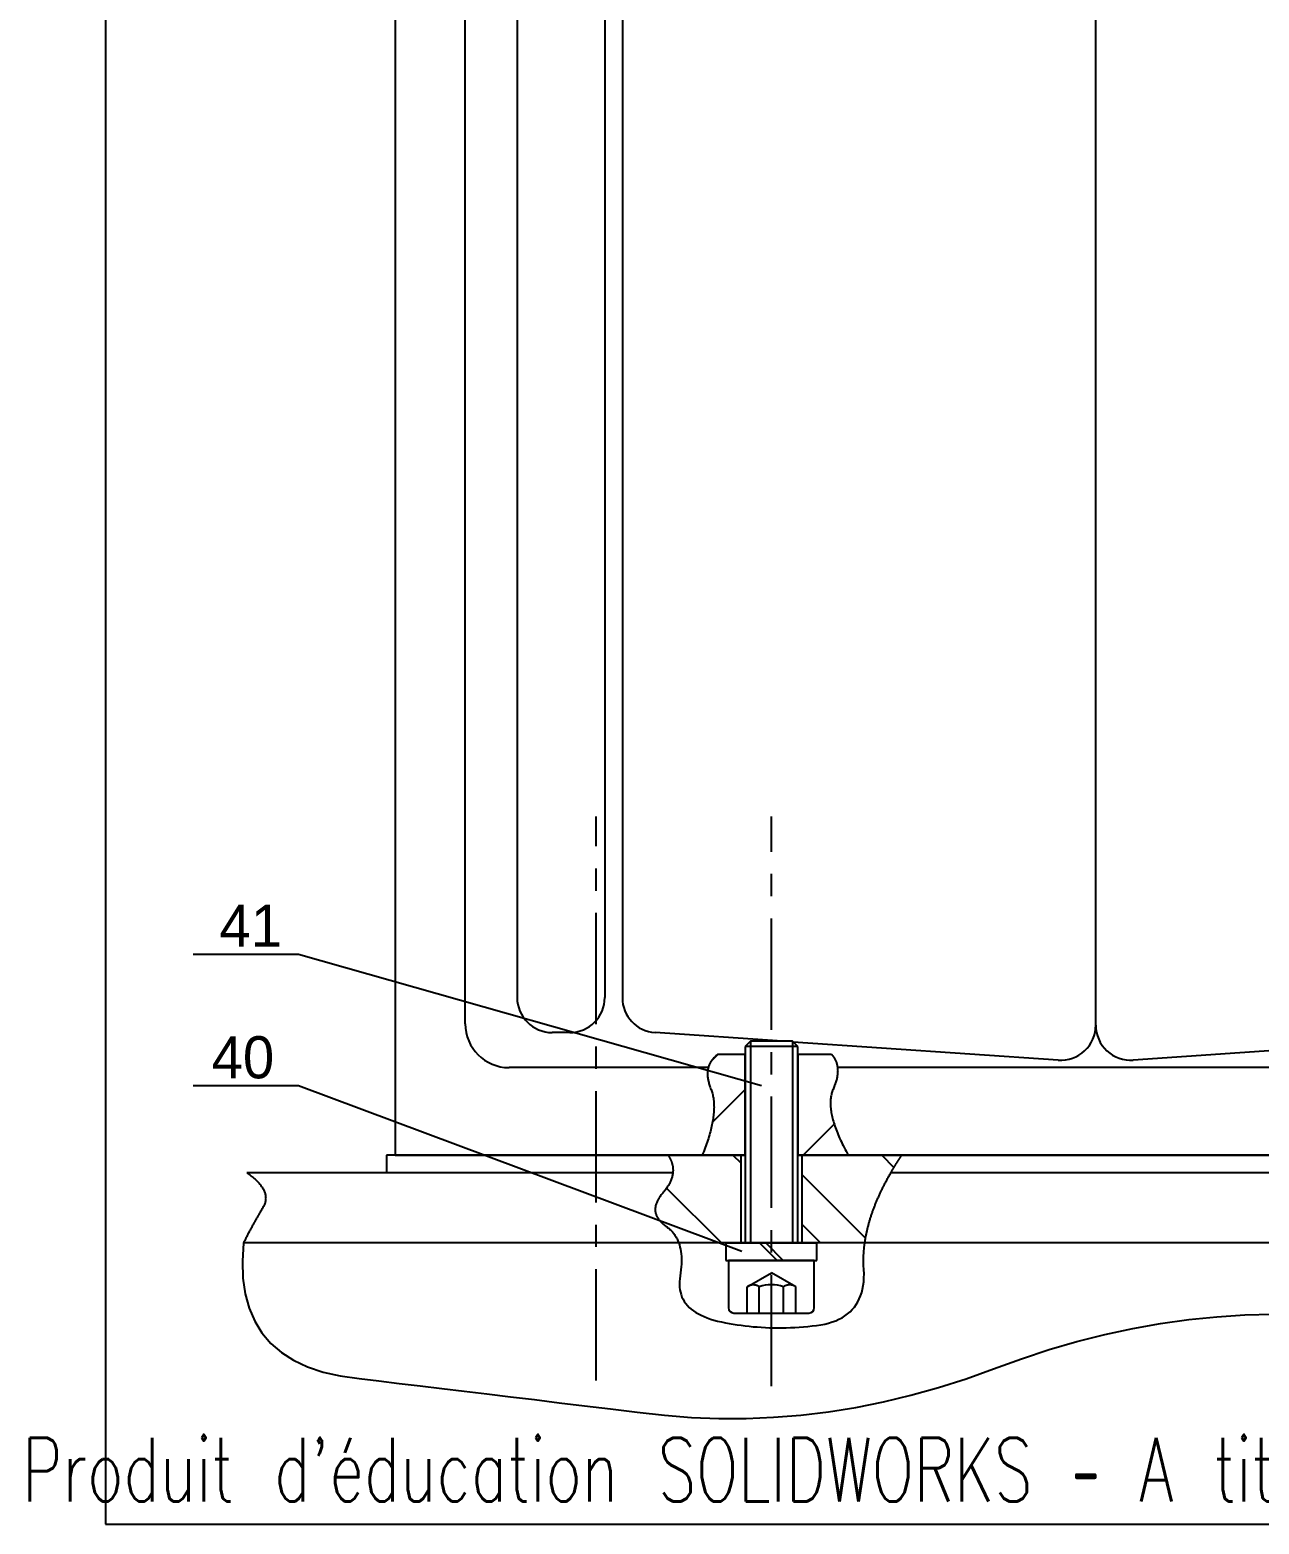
# Model space of a CAD drawing. Header units: millimetres. Extents: x 1 to 584, y 10 to 410.
# Drawn here: x 0.9 to 141.1, y 10.4 to 180.9 of the extents above; entities that cross this region are included whole.
import ezdxf

# ---------------------------------------------------------------- set-up
doc = ezdxf.new("R2010")
doc.units = ezdxf.units.MM
doc.linetypes.add('CENTERX2', pattern=[20.32, 12.7, -2.54, 2.54, -2.54])
for name, color, linetype in [('AXES', 179, 'Continuous'), ('FORMAT', 179, 'Continuous'), ('PIECE41', 179, 'Continuous'), ('PIECE42', 179, 'Continuous'), ('PIECE43', 179, 'Continuous'), ('PIECE8', 179, 'Continuous'), ('REP╚RES', 179, 'Continuous')]:
    doc.layers.add(name, color=color, linetype=linetype)
doc.styles.add('SLDTEXTSTYLE0', font='TXT')
doc.styles.add('SLDTEXTSTYLE3', font='TXT', dxfattribs={"width": 0.7, "bigfont": 'bigfont'})

msp = doc.modelspace()

# ---------------------------------------------------------------- linework, layer by layer
at = {"layer": 'AXES', "color": 7, "linetype": 'CENTERX2'}
for p, q in [((65.45, 26.8), (65.45, 91.16)), ((85.45, 26.17), (85.45, 91.16))]:
    msp.add_line(p, q, dxfattribs=at)
at = {"layer": 'FORMAT', "color": 7}
for p, q in [((9.5, 410.42), (9.5, 10.42)), ((9.5, 10.42), (583.5, 10.42))]:
    msp.add_line(p, q, dxfattribs=at)
at = {"layer": 'PIECE41', "color": 7}
for p, q in [((41.53, 52.5), (41.53, 50.5)), ((73.66, 52.5), (41.53, 52.5)), ((81.95, 52.5), (73.66, 52.5)), ((73.66, 52.5), (73.68, 52.48)), ((73.68, 52.48), (73.69, 52.46)), ((73.69, 52.46), (73.71, 52.44)), ((73.71, 52.44), (73.72, 52.41)), ((73.72, 52.41), (73.74, 52.39)), ((73.74, 52.39), (73.75, 52.37)), ((73.75, 52.37), (73.76, 52.35)), ((73.76, 52.35), (73.78, 52.33)), ((73.78, 52.33), (73.79, 52.3)), ((73.79, 52.3), (73.8, 52.28)), ((73.8, 52.28), (73.81, 52.26)), ((73.81, 52.26), (73.83, 52.24)), ((73.83, 52.24), (73.84, 52.22)), ((73.84, 52.22), (73.85, 52.19)), ((73.85, 52.19), (73.86, 52.17)), ((73.86, 52.17), (73.87, 52.15)), ((73.87, 52.15), (73.89, 52.13)), ((73.89, 52.13), (73.9, 52.1)), ((73.9, 52.1), (73.91, 52.08)), ((73.91, 52.08), (73.92, 52.06)), ((73.92, 52.06), (73.93, 52.04)), ((73.93, 52.04), (73.94, 52.02)), ((73.94, 52.02), (73.95, 51.99)), ((73.95, 51.99), (73.96, 51.97)), ((73.96, 51.97), (73.97, 51.95)), ((73.97, 51.95), (73.98, 51.93)), ((73.98, 51.93), (73.99, 51.9)), ((73.99, 51.9), (74, 51.88)), ((74, 51.88), (74.01, 51.86)), ((74.01, 51.86), (74.02, 51.84)), ((74.02, 51.84), (74.03, 51.82)), ((74.03, 51.82), (74.04, 51.79)), ((74.04, 51.79), (74.04, 51.77)), ((74.04, 51.77), (74.05, 51.75)), ((74.05, 51.75), (74.06, 51.73)), ((74.06, 51.73), (74.07, 51.7)), ((74.07, 51.7), (74.08, 51.68)), ((74.08, 51.68), (74.08, 51.66)), ((74.08, 51.66), (74.09, 51.64)), ((74.09, 51.64), (74.1, 51.61)), ((74.1, 51.61), (74.1, 51.59)), ((74.1, 51.59), (74.11, 51.57)), ((74.11, 51.57), (74.12, 51.55)), ((74.12, 51.55), (74.12, 51.52)), ((74.12, 51.52), (74.13, 51.5)), ((74.13, 51.5), (74.14, 51.48)), ((74.14, 51.48), (74.14, 51.46)), ((74.14, 51.46), (74.15, 51.43)), ((74.15, 51.43), (74.15, 51.41)), ((74.15, 51.41), (74.16, 51.39)), ((74.16, 51.39), (74.16, 51.37)), ((74.16, 51.37), (74.17, 51.34)), ((74.17, 51.34), (74.17, 51.32)), ((74.17, 51.32), (74.18, 51.3)), ((74.18, 51.3), (74.18, 51.28)), ((74.18, 51.28), (74.19, 51.25)), ((74.19, 51.25), (74.19, 51.23)), ((74.19, 51.23), (74.19, 51.21)), ((74.19, 51.21), (74.2, 51.19)), ((74.2, 51.19), (74.2, 51.16)), ((74.2, 51.16), (74.2, 51.14)), ((74.2, 51.14), (74.21, 51.12)), ((81.07, 52.5), (81.95, 51.62)), ((81.95, 52.5), (81.95, 42.5)), ((82.45, 52.5), (81.95, 52.5)), ((88.95, 52.5), (88.45, 52.5)), ((88.95, 42.5), (88.95, 52.5)), ((100.32, 52.5), (88.95, 52.5)), ((98.04, 52.5), (99.43, 51.11)), ((99.44, 51.12), (99.46, 51.15)), ((99.46, 51.15), (99.47, 51.17)), ((99.47, 51.17), (99.48, 51.19)), ((99.48, 51.19), (99.5, 51.21)), ((99.5, 51.21), (99.51, 51.24)), ((99.51, 51.24), (99.52, 51.26)), ((99.52, 51.26), (99.54, 51.28)), ((99.54, 51.28), (99.55, 51.3)), ((99.55, 51.3), (99.57, 51.33)), ((99.57, 51.33), (99.58, 51.35)), ((99.58, 51.35), (99.59, 51.37)), ((99.59, 51.37), (99.61, 51.39)), ((99.61, 51.39), (99.62, 51.42)), ((99.62, 51.42), (99.64, 51.44)), ((99.64, 51.44), (99.65, 51.46)), ((99.65, 51.46), (99.66, 51.48)), ((99.66, 51.48), (99.68, 51.51)), ((99.68, 51.51), (99.69, 51.53)), ((99.69, 51.53), (99.7, 51.55)), ((99.7, 51.55), (99.72, 51.57)), ((99.72, 51.57), (99.73, 51.6)), ((99.73, 51.6), (99.75, 51.62)), ((99.75, 51.62), (99.76, 51.64)), ((99.76, 51.64), (99.78, 51.66)), ((99.78, 51.66), (99.79, 51.69)), ((99.79, 51.69), (99.8, 51.71)), ((99.8, 51.71), (99.82, 51.73)), ((99.82, 51.73), (99.83, 51.75)), ((99.83, 51.75), (99.85, 51.78)), ((99.85, 51.78), (99.86, 51.8)), ((99.86, 51.8), (99.87, 51.82)), ((99.87, 51.82), (99.89, 51.84)), ((99.89, 51.84), (99.9, 51.87)), ((99.9, 51.87), (99.92, 51.89)), ((99.92, 51.89), (99.93, 51.91)), ((99.93, 51.91), (99.95, 51.93)), ((99.95, 51.93), (99.96, 51.96)), ((99.96, 51.96), (99.98, 51.98)), ((99.98, 51.98), (99.99, 52)), ((99.99, 52), (100, 52.02)), ((100, 52.02), (100.02, 52.05)), ((100.02, 52.05), (100.03, 52.07)), ((100.03, 52.07), (100.05, 52.09)), ((100.05, 52.09), (100.06, 52.12)), ((100.06, 52.12), (100.08, 52.14)), ((100.08, 52.14), (100.09, 52.16)), ((100.09, 52.16), (100.11, 52.18)), ((100.11, 52.18), (100.12, 52.21)), ((100.12, 52.21), (100.14, 52.23)), ((100.14, 52.23), (100.15, 52.25)), ((100.15, 52.25), (100.17, 52.27)), ((100.17, 52.27), (100.18, 52.3)), ((100.18, 52.3), (100.2, 52.32)), ((100.2, 52.32), (100.21, 52.34)), ((100.21, 52.34), (100.23, 52.36)), ((100.23, 52.36), (100.24, 52.39)), ((100.24, 52.39), (100.26, 52.41)), ((100.26, 52.41), (100.27, 52.43)), ((100.27, 52.43), (100.29, 52.46)), ((100.29, 52.46), (100.3, 52.48)), ((100.3, 52.48), (100.32, 52.5)), ((175.95, 52.5), (100.32, 52.5)), ((41.53, 50.5), (25.62, 50.5)), ((25.62, 50.5), (25.75, 50.41)), ((25.75, 50.41), (25.88, 50.32)), ((25.88, 50.32), (26, 50.23)), ((26, 50.23), (26.12, 50.13)), ((26.12, 50.13), (26.24, 50.04)), ((26.24, 50.04), (26.35, 49.95)), ((26.35, 49.95), (26.46, 49.86)), ((26.46, 49.86), (26.56, 49.77)), ((26.56, 49.77), (26.66, 49.68)), ((26.66, 49.68), (26.75, 49.59)), ((26.75, 49.59), (26.84, 49.49)), ((26.84, 49.49), (26.93, 49.4)), ((74.21, 50.5), (41.53, 50.5)), ((73.91, 49.45), (73.86, 49.35)), ((73.95, 49.55), (73.91, 49.45)), ((73.99, 49.64), (73.95, 49.55)), ((74.03, 49.74), (73.99, 49.64)), ((74.06, 49.84), (74.03, 49.74)), ((74.09, 49.93), (74.06, 49.84)), ((74.12, 50.03), (74.09, 49.93)), ((74.15, 50.12), (74.12, 50.03)), ((74.17, 50.22), (74.15, 50.12)), ((74.18, 50.31), (74.17, 50.22)), ((74.2, 50.41), (74.18, 50.31)), ((74.21, 50.5), (74.2, 50.41)), ((74.21, 51.12), (74.21, 51.1)), ((74.21, 51.1), (74.21, 51.07)), ((74.21, 51.07), (74.21, 51.05)), ((74.21, 51.05), (74.22, 51.03)), ((74.22, 50.55), (74.21, 50.52)), ((74.21, 50.52), (74.21, 50.5)), ((74.22, 51.03), (74.22, 51)), ((74.22, 51), (74.22, 50.98)), ((74.22, 50.98), (74.22, 50.96)), ((74.22, 50.96), (74.22, 50.94)), ((74.22, 50.94), (74.22, 50.91)), ((74.22, 50.91), (74.22, 50.89)), ((74.22, 50.89), (74.22, 50.87)), ((74.22, 50.87), (74.23, 50.85)), ((74.23, 50.73), (74.22, 50.71)), ((74.22, 50.71), (74.22, 50.69)), ((74.22, 50.69), (74.22, 50.66)), ((74.22, 50.66), (74.22, 50.64)), ((74.22, 50.64), (74.22, 50.62)), ((74.22, 50.62), (74.22, 50.59)), ((74.22, 50.59), (74.22, 50.57)), ((74.22, 50.57), (74.22, 50.55)), ((74.23, 50.85), (74.23, 50.82)), ((74.23, 50.82), (74.23, 50.8)), ((74.23, 50.8), (74.23, 50.78)), ((74.23, 50.78), (74.23, 50.75)), ((74.23, 50.75), (74.23, 50.73)), ((88.95, 50.27), (96.19, 43.03)), ((98.45, 49.37), (98.5, 49.46)), ((98.5, 49.46), (98.55, 49.55)), ((98.55, 49.55), (98.6, 49.65)), ((98.6, 49.65), (98.65, 49.74)), ((98.65, 49.74), (98.7, 49.84)), ((98.7, 49.84), (98.76, 49.93)), ((98.76, 49.93), (98.81, 50.03)), ((98.81, 50.03), (98.86, 50.12)), ((98.86, 50.12), (98.91, 50.22)), ((98.91, 50.22), (98.97, 50.31)), ((98.97, 50.31), (99.02, 50.41)), ((99.02, 50.41), (99.08, 50.5)), ((99.08, 50.5), (99.09, 50.52)), ((203.45, 50.5), (99.08, 50.5)), ((99.09, 50.52), (99.1, 50.55)), ((99.1, 50.55), (99.11, 50.57)), ((99.11, 50.57), (99.13, 50.59)), ((99.13, 50.59), (99.14, 50.61)), ((99.14, 50.61), (99.15, 50.63)), ((99.15, 50.63), (99.17, 50.66)), ((99.17, 50.66), (99.18, 50.68)), ((99.18, 50.68), (99.19, 50.7)), ((99.19, 50.7), (99.2, 50.72)), ((99.2, 50.72), (99.22, 50.75)), ((99.22, 50.75), (99.23, 50.77)), ((99.23, 50.77), (99.24, 50.79)), ((99.24, 50.79), (99.26, 50.81)), ((99.26, 50.81), (99.27, 50.83)), ((99.27, 50.83), (99.28, 50.86)), ((99.28, 50.86), (99.3, 50.88)), ((99.3, 50.88), (99.31, 50.9)), ((99.31, 50.9), (99.32, 50.92)), ((99.32, 50.92), (99.34, 50.95)), ((99.34, 50.95), (99.35, 50.97)), ((99.35, 50.97), (99.36, 50.99)), ((99.36, 50.99), (99.38, 51.01)), ((99.38, 51.01), (99.39, 51.04)), ((99.39, 51.04), (99.4, 51.06)), ((99.4, 51.06), (99.42, 51.08)), ((99.42, 51.08), (99.43, 51.1)), ((99.43, 51.1), (99.44, 51.12)), ((26.93, 49.4), (27.01, 49.31)), ((27.01, 49.31), (27.09, 49.22)), ((27.09, 49.22), (27.16, 49.13)), ((27.16, 49.13), (27.23, 49.04)), ((27.23, 49.04), (27.3, 48.95)), ((27.3, 48.95), (27.36, 48.86)), ((27.36, 48.86), (27.41, 48.77)), ((27.41, 48.77), (27.47, 48.68)), ((27.47, 48.68), (27.51, 48.59)), ((27.51, 48.59), (27.56, 48.5)), ((27.56, 48.5), (27.6, 48.41)), ((27.6, 48.41), (27.63, 48.32)), ((27.63, 48.32), (27.66, 48.23)), ((27.66, 48.23), (27.69, 48.14)), ((27.69, 48.14), (27.71, 48.05)), ((27.71, 48.05), (27.73, 47.96)), ((27.73, 47.96), (27.75, 47.87)), ((27.75, 47.87), (27.76, 47.79)), ((27.76, 47.79), (27.76, 47.7)), ((72.75, 47.79), (72.68, 47.69)), ((72.82, 47.89), (72.75, 47.79)), ((72.89, 47.98), (72.82, 47.89)), ((72.97, 48.08), (72.89, 47.98)), ((73.05, 48.18), (72.97, 48.08)), ((73.13, 48.28), (73.05, 48.18)), ((73.22, 48.38), (73.13, 48.28)), ((73.29, 48.48), (73.22, 48.38)), ((73.37, 48.57), (73.29, 48.48)), ((73.44, 48.67), (73.37, 48.57)), ((73.51, 48.77), (73.44, 48.67)), ((73.5, 48.75), (79.75, 42.5)), ((73.58, 48.87), (73.51, 48.77)), ((73.64, 48.97), (73.58, 48.87)), ((73.7, 49.06), (73.64, 48.97)), ((73.76, 49.16), (73.7, 49.06)), ((73.81, 49.26), (73.76, 49.16)), ((73.86, 49.35), (73.81, 49.26)), ((97.65, 47.7), (97.69, 47.79)), ((97.69, 47.79), (97.73, 47.88)), ((97.73, 47.88), (97.77, 47.97)), ((97.77, 47.97), (97.81, 48.06)), ((97.81, 48.06), (97.86, 48.16)), ((97.86, 48.16), (97.9, 48.25)), ((97.9, 48.25), (97.94, 48.34)), ((97.94, 48.34), (97.99, 48.43)), ((97.99, 48.43), (98.03, 48.53)), ((98.03, 48.53), (98.08, 48.62)), ((98.08, 48.62), (98.12, 48.71)), ((98.12, 48.71), (98.17, 48.81)), ((98.17, 48.81), (98.21, 48.9)), ((98.21, 48.9), (98.26, 48.99)), ((98.26, 48.99), (98.31, 49.09)), ((98.31, 49.09), (98.36, 49.18)), ((98.36, 49.18), (98.4, 49.27)), ((98.4, 49.27), (98.45, 49.37)), ((27.2, 46.11), (27.14, 46.02)), ((27.25, 46.2), (27.2, 46.11)), ((27.3, 46.29), (27.25, 46.2)), ((27.35, 46.38), (27.3, 46.29)), ((27.41, 46.46), (27.35, 46.38)), ((27.46, 46.55), (27.41, 46.46)), ((27.51, 46.64), (27.46, 46.55)), ((27.55, 46.73), (27.51, 46.64)), ((27.59, 46.81), (27.55, 46.73)), ((27.63, 46.9), (27.59, 46.81)), ((27.66, 46.99), (27.63, 46.9)), ((27.69, 47.08), (27.66, 46.99)), ((27.71, 47.17), (27.69, 47.08)), ((27.73, 47.25), (27.71, 47.17)), ((27.75, 47.34), (27.73, 47.25)), ((27.76, 47.43), (27.75, 47.34)), ((27.76, 47.7), (27.77, 47.61)), ((27.77, 47.61), (27.76, 47.52)), ((27.76, 47.52), (27.76, 47.43)), ((72.21, 46.51), (72.2, 46.42)), ((72.2, 46.42), (72.2, 46.33)), ((72.2, 46.33), (72.2, 46.25)), ((72.2, 46.25), (72.2, 46.16)), ((72.2, 46.16), (72.21, 46.08)), ((72.22, 46.59), (72.21, 46.51)), ((72.21, 46.08), (72.22, 45.99)), ((72.23, 46.68), (72.22, 46.59)), ((72.25, 46.77), (72.23, 46.68)), ((72.28, 46.86), (72.25, 46.77)), ((72.31, 46.95), (72.28, 46.86)), ((72.34, 47.04), (72.31, 46.95)), ((72.38, 47.13), (72.34, 47.04)), ((72.42, 47.22), (72.38, 47.13)), ((72.46, 47.32), (72.42, 47.22)), ((72.51, 47.41), (72.46, 47.32)), ((72.56, 47.5), (72.51, 47.41)), ((72.62, 47.6), (72.56, 47.5)), ((72.68, 47.69), (72.62, 47.6)), ((96.97, 45.98), (97, 46.07)), ((97, 46.07), (97.03, 46.16)), ((97.03, 46.16), (97.06, 46.25)), ((97.06, 46.25), (97.1, 46.34)), ((97.1, 46.34), (97.13, 46.43)), ((97.13, 46.43), (97.16, 46.52)), ((97.16, 46.52), (97.2, 46.61)), ((97.2, 46.61), (97.23, 46.7)), ((97.23, 46.7), (97.27, 46.79)), ((97.27, 46.79), (97.3, 46.88)), ((97.3, 46.88), (97.34, 46.97)), ((97.34, 46.97), (97.38, 47.06)), ((97.38, 47.06), (97.41, 47.15)), ((97.41, 47.15), (97.45, 47.24)), ((97.45, 47.24), (97.49, 47.33)), ((97.49, 47.33), (97.53, 47.42)), ((97.53, 47.42), (97.57, 47.51)), ((97.57, 47.51), (97.61, 47.61)), ((97.61, 47.61), (97.65, 47.7)), ((26.19, 44.33), (26.14, 44.24)), ((26.23, 44.42), (26.19, 44.33)), ((26.28, 44.51), (26.23, 44.42)), ((26.33, 44.6), (26.28, 44.51)), ((26.38, 44.69), (26.33, 44.6)), ((26.43, 44.78), (26.38, 44.69)), ((26.48, 44.87), (26.43, 44.78)), ((26.53, 44.96), (26.48, 44.87)), ((26.58, 45.05), (26.53, 44.96)), ((26.63, 45.14), (26.58, 45.05)), ((26.68, 45.23), (26.63, 45.14)), ((26.73, 45.31), (26.68, 45.23)), ((26.78, 45.4), (26.73, 45.31)), ((26.83, 45.49), (26.78, 45.4)), ((26.89, 45.58), (26.83, 45.49)), ((26.94, 45.67), (26.89, 45.58)), ((26.99, 45.76), (26.94, 45.67)), ((27.04, 45.85), (26.99, 45.76)), ((27.09, 45.94), (27.04, 45.85)), ((27.14, 46.02), (27.09, 45.94)), ((72.22, 45.99), (72.24, 45.91)), ((72.24, 45.91), (72.26, 45.83)), ((72.26, 45.83), (72.29, 45.75)), ((72.29, 45.75), (72.32, 45.67)), ((72.32, 45.67), (72.35, 45.59)), ((72.35, 45.59), (72.39, 45.51)), ((72.39, 45.51), (72.43, 45.43)), ((72.43, 45.43), (72.48, 45.35)), ((72.48, 45.35), (72.53, 45.27)), ((72.53, 45.27), (72.58, 45.19)), ((72.58, 45.19), (72.64, 45.12)), ((72.64, 45.12), (72.7, 45.04)), ((72.7, 45.04), (72.77, 44.97)), ((72.77, 44.97), (72.84, 44.89)), ((72.84, 44.89), (72.91, 44.82)), ((72.91, 44.82), (72.99, 44.74)), ((72.99, 44.74), (73.08, 44.67)), ((73.08, 44.67), (73.16, 44.6)), ((73.16, 44.6), (73.25, 44.53)), ((73.25, 44.53), (73.35, 44.46)), ((73.35, 44.46), (73.45, 44.39)), ((73.45, 44.39), (73.55, 44.32)), ((88.95, 44.62), (91.07, 42.5)), ((96.46, 44.3), (96.49, 44.39)), ((96.49, 44.39), (96.51, 44.48)), ((96.51, 44.48), (96.53, 44.56)), ((96.53, 44.56), (96.55, 44.65)), ((96.55, 44.65), (96.58, 44.74)), ((96.58, 44.74), (96.6, 44.83)), ((96.6, 44.83), (96.63, 44.91)), ((96.63, 44.91), (96.65, 45)), ((96.65, 45), (96.68, 45.09)), ((96.68, 45.09), (96.71, 45.18)), ((96.71, 45.18), (96.73, 45.27)), ((96.73, 45.27), (96.76, 45.36)), ((96.76, 45.36), (96.79, 45.44)), ((96.79, 45.44), (96.82, 45.53)), ((96.82, 45.53), (96.85, 45.62)), ((96.85, 45.62), (96.88, 45.71)), ((96.88, 45.71), (96.91, 45.8)), ((96.91, 45.8), (96.94, 45.89)), ((96.94, 45.89), (96.97, 45.98)), ((25.33, 42.69), (25.29, 42.59)), ((25.38, 42.78), (25.33, 42.69)), ((25.43, 42.87), (25.38, 42.78)), ((25.47, 42.96), (25.43, 42.87)), ((25.52, 43.05), (25.47, 42.96)), ((25.56, 43.15), (25.52, 43.05)), ((25.61, 43.24), (25.56, 43.15)), ((25.66, 43.33), (25.61, 43.24)), ((25.71, 43.42), (25.66, 43.33)), ((25.75, 43.51), (25.71, 43.42)), ((25.8, 43.6), (25.75, 43.51)), ((25.85, 43.69), (25.8, 43.6)), ((25.9, 43.79), (25.85, 43.69)), ((25.94, 43.88), (25.9, 43.79)), ((25.99, 43.97), (25.94, 43.88)), ((26.04, 44.06), (25.99, 43.97)), ((26.09, 44.15), (26.04, 44.06)), ((26.14, 44.24), (26.09, 44.15)), ((73.55, 44.32), (73.64, 44.24)), ((73.64, 44.24), (73.74, 44.17)), ((73.74, 44.17), (73.83, 44.09)), ((73.83, 44.09), (73.91, 44.01)), ((73.91, 44.01), (74, 43.92)), ((74, 43.92), (74.08, 43.84)), ((74.08, 43.84), (74.16, 43.75)), ((74.16, 43.75), (74.24, 43.66)), ((74.24, 43.66), (74.31, 43.57)), ((74.31, 43.57), (74.38, 43.47)), ((74.38, 43.47), (74.45, 43.37)), ((74.45, 43.37), (74.51, 43.27)), ((74.51, 43.27), (74.57, 43.17)), ((74.57, 43.17), (74.63, 43.06)), ((74.63, 43.06), (74.69, 42.96)), ((74.69, 42.96), (74.74, 42.85)), ((74.74, 42.85), (74.79, 42.73)), ((74.79, 42.73), (74.83, 42.62)), ((74.83, 42.62), (74.88, 42.5)), ((96.12, 42.59), (96.13, 42.67)), ((96.13, 42.67), (96.15, 42.76)), ((96.15, 42.76), (96.16, 42.84)), ((96.16, 42.84), (96.17, 42.93)), ((96.17, 42.93), (96.19, 43.01)), ((96.19, 43.01), (96.2, 43.1)), ((96.2, 43.1), (96.22, 43.18)), ((96.22, 43.18), (96.23, 43.27)), ((96.23, 43.27), (96.25, 43.35)), ((96.25, 43.35), (96.27, 43.44)), ((96.27, 43.44), (96.28, 43.52)), ((96.28, 43.52), (96.3, 43.61)), ((96.3, 43.61), (96.32, 43.7)), ((96.32, 43.7), (96.34, 43.78)), ((96.34, 43.78), (96.36, 43.87)), ((96.36, 43.87), (96.38, 43.96)), ((96.38, 43.96), (96.4, 44.04)), ((96.4, 44.04), (96.42, 44.13)), ((96.42, 44.13), (96.44, 44.22)), ((96.44, 44.22), (96.46, 44.3)), ((25.24, 42.5), (25.12, 40.42)), ((25.29, 42.59), (25.24, 42.5)), ((74.88, 42.5), (25.24, 42.5)), ((81.95, 42.5), (74.88, 42.5)), ((74.88, 42.5), (74.96, 42.27)), ((74.96, 42.27), (75.02, 42.03)), ((75.02, 42.03), (75.08, 41.77)), ((75.08, 41.77), (75.12, 41.51)), ((75.12, 41.51), (75.15, 41.24)), ((75.15, 41.24), (75.18, 40.97)), ((75.18, 40.97), (75.19, 40.68)), ((88.95, 42.5), (81.95, 42.5)), ((96.11, 42.5), (88.95, 42.5)), ((95.96, 40.45), (95.97, 40.95)), ((95.97, 40.95), (96, 41.46)), ((96, 41.46), (96.04, 41.98)), ((96.04, 41.98), (96.11, 42.5)), ((96.11, 42.5), (96.12, 42.59)), ((175.95, 42.5), (96.11, 42.5)), ((25.12, 40.42), (25.18, 38.48)), ((75.13, 39.44), (75.09, 39.1)), ((75.16, 39.76), (75.13, 39.44)), ((75.18, 40.08), (75.16, 39.76)), ((75.19, 40.38), (75.18, 40.08)), ((75.19, 40.68), (75.19, 40.38)), ((95.97, 39.94), (95.96, 40.45)), ((96, 39.45), (95.97, 39.94)), ((96.02, 38.96), (96, 39.45)), ((25.18, 38.48), (25.44, 36.7)), ((74.99, 38.42), (74.96, 38.09)), ((74.96, 38.09), (74.96, 37.77)), ((74.96, 37.77), (74.97, 37.46)), ((75.03, 38.76), (74.99, 38.42)), ((75.09, 39.1), (75.03, 38.76)), ((95.85, 37.22), (95.92, 37.63)), ((95.92, 37.63), (95.98, 38.06)), ((95.98, 38.06), (96.01, 38.5)), ((96.01, 38.5), (96.02, 38.96)), ((25.44, 36.7), (25.88, 35.06)), ((74.97, 37.46), (75.01, 37.16)), ((75.01, 37.16), (75.07, 36.87)), ((75.07, 36.87), (75.15, 36.6)), ((75.15, 36.6), (75.25, 36.33)), ((75.25, 36.33), (75.37, 36.07)), ((75.37, 36.07), (75.52, 35.83)), ((75.52, 35.83), (75.68, 35.59)), ((95.32, 35.78), (95.48, 36.11)), ((95.48, 36.11), (95.63, 36.46)), ((95.63, 36.46), (95.75, 36.83)), ((95.75, 36.83), (95.85, 37.22)), ((25.88, 35.06), (26.52, 33.57)), ((75.68, 35.59), (75.87, 35.37)), ((75.87, 35.37), (76.08, 35.15)), ((76.08, 35.15), (76.3, 34.95)), ((76.3, 34.95), (76.55, 34.76)), ((76.55, 34.76), (76.83, 34.57)), ((76.83, 34.57), (77.12, 34.4)), ((77.12, 34.4), (77.43, 34.24)), ((77.43, 34.24), (77.77, 34.09)), ((93.51, 33.97), (93.84, 34.18)), ((93.84, 34.18), (94.14, 34.4)), ((94.14, 34.4), (94.42, 34.64)), ((94.42, 34.64), (94.68, 34.89)), ((94.68, 34.89), (94.92, 35.17)), ((94.92, 35.17), (95.13, 35.46)), ((95.13, 35.46), (95.32, 35.78)), ((136.26, 34.08), (139.47, 34.29)), ((139.47, 34.29), (142.69, 34.37)), ((26.52, 33.57), (27.34, 32.23)), ((77.77, 34.09), (78.12, 33.95)), ((78.12, 33.95), (78.5, 33.82)), ((78.5, 33.82), (78.9, 33.7)), ((78.9, 33.7), (79.32, 33.59)), ((79.32, 33.59), (79.76, 33.49)), ((79.76, 33.49), (80.2, 33.4)), ((80.2, 33.4), (80.65, 33.31)), ((80.65, 33.31), (81.1, 33.24)), ((81.1, 33.24), (81.55, 33.16)), ((81.55, 33.16), (82, 33.1)), ((82, 33.1), (82.45, 33.04)), ((82.45, 33.04), (82.91, 32.99)), ((82.91, 32.99), (83.37, 32.94)), ((83.37, 32.94), (83.84, 32.91)), ((83.84, 32.91), (84.3, 32.88)), ((84.3, 32.88), (84.77, 32.85)), ((84.77, 32.85), (85.24, 32.83)), ((85.24, 32.83), (85.71, 32.82)), ((85.71, 32.82), (86.19, 32.82)), ((86.19, 32.82), (86.67, 32.82)), ((86.67, 32.82), (87.15, 32.83)), ((87.15, 32.83), (87.63, 32.85)), ((87.63, 32.85), (88.12, 32.87)), ((88.12, 32.87), (88.61, 32.9)), ((88.61, 32.9), (89.1, 32.93)), ((89.1, 32.93), (89.6, 32.98)), ((89.6, 32.98), (90.09, 33.03)), ((90.09, 33.03), (90.59, 33.08)), ((90.59, 33.08), (91.08, 33.15)), ((91.08, 33.15), (91.54, 33.24)), ((91.54, 33.24), (91.98, 33.35)), ((91.98, 33.35), (92.4, 33.48)), ((92.4, 33.48), (92.79, 33.63)), ((92.79, 33.63), (93.16, 33.79)), ((93.16, 33.79), (93.51, 33.97)), ((123.47, 32.06), (126.66, 32.74)), ((126.66, 32.74), (129.85, 33.31)), ((129.85, 33.31), (133.05, 33.75)), ((133.05, 33.75), (136.26, 34.08)), ((27.34, 32.23), (28.35, 31.04)), ((28.35, 31.04), (29.56, 30)), ((117.12, 30.33), (120.29, 31.25)), ((120.29, 31.25), (123.47, 32.06)), ((29.56, 30), (30.95, 29.11)), ((30.95, 29.11), (32.54, 28.37)), ((110.8, 28.13), (113.96, 29.29)), ((113.96, 29.29), (117.12, 30.33)), ((32.54, 28.37), (34.31, 27.77)), ((34.31, 27.77), (36.28, 27.33)), ((36.28, 27.33), (38.43, 27.03)), ((107.65, 27), (110.8, 28.13)), ((38.43, 27.03), (40.68, 26.76)), ((40.68, 26.76), (43, 26.48)), ((43, 26.48), (45.39, 26.19)), ((45.39, 26.19), (47.86, 25.89)), ((47.86, 25.89), (50.4, 25.59)), ((50.4, 25.59), (53, 25.27)), ((101.36, 25.12), (104.5, 26)), ((104.5, 26), (107.65, 27)), ((53, 25.27), (55.68, 24.95)), ((55.68, 24.95), (58.43, 24.62)), ((58.43, 24.62), (61.26, 24.27)), ((61.26, 24.27), (64.15, 23.92)), ((64.15, 23.92), (67.11, 23.56)), ((95.08, 23.74), (98.22, 24.37)), ((98.22, 24.37), (101.36, 25.12)), ((67.11, 23.56), (70.15, 23.19)), ((70.15, 23.19), (73.25, 22.84)), ((73.25, 22.84), (76.35, 22.59)), ((76.35, 22.59), (79.46, 22.47)), ((79.46, 22.47), (82.58, 22.48)), ((82.58, 22.48), (85.7, 22.61)), ((85.7, 22.61), (88.82, 22.86)), ((88.82, 22.86), (91.95, 23.24)), ((91.95, 23.24), (95.08, 23.74))]:
    msp.add_line(p, q, dxfattribs=at)
at = {"layer": 'PIECE42', "color": 7}
for p, q in [((80.25, 42.5), (80.25, 40.5)), ((80.25, 42.5), (84.1, 42.5)), ((84.1, 42.5), (84.81, 42.5)), ((84.1, 42.5), (86.1, 40.5)), ((84.81, 42.5), (90.65, 42.5)), ((84.81, 42.5), (86.81, 40.5)), ((90.65, 40.5), (90.65, 42.5)), ((80.25, 40.5), (86.1, 40.5)), ((86.1, 40.5), (86.81, 40.5)), ((86.81, 40.5), (90.65, 40.5))]:
    msp.add_line(p, q, dxfattribs=at)
at = {"layer": 'PIECE43', "color": 7}
for p, q in [((83.05, 65.5), (82.45, 64.9)), ((88.45, 64.9), (82.45, 64.9)), ((82.45, 64.9), (82.45, 42.5)), ((87.85, 65.5), (83.05, 65.5)), ((83.05, 65.5), (83.05, 42.5)), ((88.45, 64.9), (87.85, 65.5)), ((87.85, 65.5), (87.85, 42.5)), ((88.45, 42.5), (88.45, 64.9)), ((90.34, 40.5), (80.56, 40.5)), ((80.56, 40.5), (80.56, 35.1)), ((90.34, 35.1), (90.34, 40.5)), ((82.68, 37.5), (85.45, 39.1)), ((82.7, 37.51), (82.68, 37.5)), ((82.71, 37.52), (82.7, 37.51)), ((82.73, 37.53), (82.71, 37.52)), ((82.74, 37.54), (82.73, 37.53)), ((82.76, 37.55), (82.74, 37.54)), ((82.77, 37.56), (82.76, 37.55)), ((82.79, 37.56), (82.77, 37.56)), ((82.81, 37.57), (82.79, 37.56)), ((82.82, 37.58), (82.81, 37.57)), ((82.84, 37.59), (82.82, 37.58)), ((82.85, 37.59), (82.84, 37.59)), ((82.87, 37.6), (82.85, 37.59)), ((82.88, 37.61), (82.87, 37.6)), ((82.9, 37.62), (82.88, 37.61)), ((82.91, 37.62), (82.9, 37.62)), ((82.93, 37.63), (82.91, 37.62)), ((82.95, 37.63), (82.93, 37.63)), ((82.96, 37.64), (82.95, 37.63)), ((82.98, 37.65), (82.96, 37.64)), ((82.99, 37.65), (82.98, 37.65)), ((83.01, 37.66), (82.99, 37.65)), ((83.02, 37.66), (83.01, 37.66)), ((83.04, 37.67), (83.02, 37.66)), ((83.05, 37.67), (83.04, 37.67)), ((83.07, 37.67), (83.05, 37.67)), ((83.09, 37.68), (83.07, 37.67)), ((83.1, 37.68), (83.09, 37.68)), ((83.12, 37.69), (83.1, 37.68)), ((83.13, 37.69), (83.12, 37.69)), ((83.15, 37.69), (83.13, 37.69)), ((83.16, 37.7), (83.15, 37.69)), ((83.18, 37.7), (83.16, 37.7)), ((83.19, 37.7), (83.18, 37.7)), ((83.21, 37.7), (83.19, 37.7)), ((83.23, 37.71), (83.21, 37.7)), ((83.24, 37.71), (83.23, 37.71)), ((83.26, 37.71), (83.24, 37.71)), ((83.27, 37.71), (83.26, 37.71)), ((83.29, 37.71), (83.27, 37.71)), ((83.3, 37.71), (83.29, 37.71)), ((83.32, 37.71), (83.3, 37.71)), ((83.34, 37.72), (83.32, 37.71)), ((83.35, 37.72), (83.34, 37.72)), ((83.37, 37.72), (83.35, 37.72)), ((83.38, 37.72), (83.37, 37.72)), ((83.4, 37.72), (83.38, 37.72)), ((83.41, 37.72), (83.4, 37.72)), ((83.43, 37.71), (83.41, 37.72)), ((83.44, 37.71), (83.43, 37.71)), ((83.46, 37.71), (83.44, 37.71)), ((83.48, 37.71), (83.46, 37.71)), ((83.49, 37.71), (83.48, 37.71)), ((83.51, 37.71), (83.49, 37.71)), ((83.52, 37.71), (83.51, 37.71)), ((83.54, 37.7), (83.52, 37.71)), ((83.55, 37.7), (83.54, 37.7)), ((83.57, 37.7), (83.55, 37.7)), ((83.58, 37.7), (83.57, 37.7)), ((83.6, 37.69), (83.58, 37.7)), ((83.62, 37.69), (83.6, 37.69)), ((83.63, 37.69), (83.62, 37.69)), ((83.65, 37.68), (83.63, 37.69)), ((83.66, 37.68), (83.65, 37.68)), ((83.68, 37.67), (83.66, 37.68)), ((83.69, 37.67), (83.68, 37.67)), ((83.71, 37.67), (83.69, 37.67)), ((83.72, 37.66), (83.71, 37.67)), ((83.74, 37.66), (83.72, 37.66)), ((83.76, 37.65), (83.74, 37.66)), ((83.77, 37.65), (83.76, 37.65)), ((83.79, 37.64), (83.77, 37.65)), ((83.8, 37.63), (83.79, 37.64)), ((83.82, 37.63), (83.8, 37.63)), ((83.83, 37.62), (83.82, 37.63)), ((83.85, 37.62), (83.83, 37.62)), ((83.86, 37.61), (83.85, 37.62)), ((83.88, 37.6), (83.86, 37.61)), ((83.9, 37.59), (83.88, 37.6)), ((83.91, 37.59), (83.9, 37.59)), ((83.93, 37.58), (83.91, 37.59)), ((83.94, 37.57), (83.93, 37.58)), ((83.96, 37.56), (83.94, 37.57)), ((83.97, 37.56), (83.96, 37.56)), ((83.99, 37.55), (83.97, 37.56)), ((84, 37.54), (83.99, 37.55)), ((84.02, 37.53), (84, 37.54)), ((84.04, 37.52), (84.02, 37.53)), ((84.05, 37.51), (84.04, 37.52)), ((84.07, 37.5), (84.05, 37.51)), ((88.22, 37.5), (85.45, 39.1)), ((86.85, 37.51), (86.84, 37.5)), ((86.87, 37.52), (86.85, 37.51)), ((86.88, 37.53), (86.87, 37.52)), ((86.9, 37.54), (86.88, 37.53)), ((86.92, 37.55), (86.9, 37.54)), ((86.93, 37.56), (86.92, 37.55)), ((86.95, 37.56), (86.93, 37.56)), ((86.96, 37.57), (86.95, 37.56)), ((86.98, 37.58), (86.96, 37.57)), ((86.99, 37.59), (86.98, 37.58)), ((87.01, 37.59), (86.99, 37.59)), ((87.02, 37.6), (87.01, 37.59)), ((87.04, 37.61), (87.02, 37.6)), ((87.06, 37.62), (87.04, 37.61)), ((87.07, 37.62), (87.06, 37.62)), ((87.09, 37.63), (87.07, 37.62)), ((87.1, 37.63), (87.09, 37.63)), ((87.12, 37.64), (87.1, 37.63)), ((87.13, 37.65), (87.12, 37.64)), ((87.15, 37.65), (87.13, 37.65)), ((87.16, 37.66), (87.15, 37.65)), ((87.18, 37.66), (87.16, 37.66)), ((87.2, 37.67), (87.18, 37.66)), ((87.21, 37.67), (87.2, 37.67)), ((87.23, 37.67), (87.21, 37.67)), ((87.24, 37.68), (87.23, 37.67)), ((87.26, 37.68), (87.24, 37.68)), ((87.27, 37.69), (87.26, 37.68)), ((87.29, 37.69), (87.27, 37.69)), ((87.31, 37.69), (87.29, 37.69)), ((87.32, 37.7), (87.31, 37.69)), ((87.34, 37.7), (87.32, 37.7)), ((87.35, 37.7), (87.34, 37.7)), ((87.37, 37.7), (87.35, 37.7)), ((87.38, 37.71), (87.37, 37.7)), ((87.4, 37.71), (87.38, 37.71)), ((87.41, 37.71), (87.4, 37.71)), ((87.43, 37.71), (87.41, 37.71)), ((87.45, 37.71), (87.43, 37.71)), ((87.46, 37.71), (87.45, 37.71)), ((87.48, 37.71), (87.46, 37.71)), ((87.49, 37.72), (87.48, 37.71)), ((87.51, 37.72), (87.49, 37.72)), ((87.52, 37.72), (87.51, 37.72)), ((87.54, 37.72), (87.52, 37.72)), ((87.55, 37.72), (87.54, 37.72)), ((87.57, 37.72), (87.55, 37.72)), ((87.59, 37.71), (87.57, 37.72)), ((87.6, 37.71), (87.59, 37.71)), ((87.62, 37.71), (87.6, 37.71)), ((87.63, 37.71), (87.62, 37.71)), ((87.65, 37.71), (87.63, 37.71)), ((87.66, 37.71), (87.65, 37.71)), ((87.68, 37.71), (87.66, 37.71)), ((87.69, 37.7), (87.68, 37.71)), ((87.71, 37.7), (87.69, 37.7)), ((87.73, 37.7), (87.71, 37.7)), ((87.74, 37.7), (87.73, 37.7)), ((87.76, 37.69), (87.74, 37.7)), ((87.77, 37.69), (87.76, 37.69)), ((87.79, 37.69), (87.77, 37.69)), ((87.8, 37.68), (87.79, 37.69)), ((87.82, 37.68), (87.8, 37.68)), ((87.83, 37.67), (87.82, 37.68)), ((87.85, 37.67), (87.83, 37.67)), ((87.87, 37.67), (87.85, 37.67)), ((87.88, 37.66), (87.87, 37.67)), ((87.9, 37.66), (87.88, 37.66)), ((87.91, 37.65), (87.9, 37.66)), ((87.93, 37.65), (87.91, 37.65)), ((87.94, 37.64), (87.93, 37.65)), ((87.96, 37.63), (87.94, 37.64)), ((87.97, 37.63), (87.96, 37.63)), ((87.99, 37.62), (87.97, 37.63)), ((88.01, 37.62), (87.99, 37.62)), ((88.02, 37.61), (88.01, 37.62)), ((88.04, 37.6), (88.02, 37.61)), ((88.05, 37.59), (88.04, 37.6)), ((88.07, 37.59), (88.05, 37.59)), ((88.08, 37.58), (88.07, 37.59)), ((88.1, 37.57), (88.08, 37.58)), ((88.11, 37.56), (88.1, 37.57)), ((88.13, 37.56), (88.11, 37.56)), ((88.15, 37.55), (88.13, 37.56)), ((88.16, 37.54), (88.15, 37.55)), ((88.18, 37.53), (88.16, 37.54)), ((88.19, 37.52), (88.18, 37.53)), ((88.21, 37.51), (88.19, 37.52)), ((88.22, 37.5), (88.21, 37.51)), ((82.68, 34.5), (82.68, 37.5)), ((84.07, 34.5), (84.07, 37.5)), ((86.84, 34.5), (86.84, 37.5)), ((88.22, 34.5), (88.22, 37.5)), ((81.16, 34.5), (89.74, 34.5))]:
    msp.add_line(p, q, dxfattribs=at)
for centre, radius, start, end in [((85.45, 33.13), 4.59, 90, 107.588), ((85.45, 33.13), 4.59, 72.412, 90), ((81.16, 35.1), 0.6, 180, 270), ((89.74, 35.1), 0.6, 270, 0)]:
    msp.add_arc(centre, radius, start, end, dxfattribs=at)
at = {"layer": 'PIECE8', "color": 7}
for p, q in [((42.53, 320.5), (42.53, 52.5)), ((50.53, 67.5), (50.53, 320.5)), ((56.45, 297.24), (56.45, 70.5)), ((66.45, 222.14), (66.45, 70.5)), ((68.45, 222.37), (68.45, 70.48)), ((122.45, 67.34), (122.45, 199.22)), ((62.45, 66.5), (60.45, 66.5)), ((86.68, 65.5), (72.18, 66.49)), ((172.73, 66.49), (126.73, 63.35)), ((118.18, 63.35), (87.94, 65.42)), ((78.51, 63.12), (78.47, 63.05)), ((78.56, 63.2), (78.51, 63.12)), ((78.55, 63.18), (79.39, 64.02)), ((78.61, 63.28), (78.56, 63.2)), ((78.66, 63.35), (78.61, 63.28)), ((78.72, 63.42), (78.66, 63.35)), ((78.78, 63.49), (78.72, 63.42)), ((78.84, 63.56), (78.78, 63.49)), ((78.91, 63.63), (78.84, 63.56)), ((78.97, 63.7), (78.91, 63.63)), ((79.04, 63.77), (78.97, 63.7)), ((79.12, 63.83), (79.04, 63.77)), ((79.2, 63.9), (79.12, 63.83)), ((79.28, 63.96), (79.2, 63.9)), ((79.36, 64.02), (79.28, 63.96)), ((79.36, 64.02), (82.45, 64.02)), ((82.45, 52.5), (82.45, 64.02)), ((88.45, 64.02), (92.3, 64.02)), ((88.45, 64.02), (88.45, 52.5)), ((92.3, 64.02), (92.35, 63.96)), ((92.35, 63.96), (92.41, 63.89)), ((92.41, 63.89), (92.46, 63.82)), ((92.46, 63.82), (92.51, 63.75)), ((92.51, 63.75), (92.56, 63.68)), ((92.56, 63.68), (92.61, 63.61)), ((92.61, 63.61), (92.65, 63.54)), ((92.65, 63.54), (92.69, 63.47)), ((92.69, 63.47), (92.73, 63.39)), ((92.73, 63.39), (92.77, 63.32)), ((92.77, 63.32), (92.8, 63.24)), ((92.8, 63.24), (92.83, 63.17)), ((92.83, 63.17), (92.86, 63.09)), ((92.86, 63.09), (92.89, 63.01)), ((78.25, 62.5), (55.53, 62.5)), ((78.17, 62.02), (78.16, 61.92)), ((78.16, 61.92), (78.16, 61.83)), ((78.16, 61.83), (78.16, 61.73)), ((78.16, 61.73), (78.16, 61.63)), ((78.16, 61.63), (78.17, 61.53)), ((78.18, 62.11), (78.17, 62.02)), ((78.17, 61.53), (78.18, 61.43)), ((78.19, 62.2), (78.18, 62.11)), ((78.18, 61.43), (78.19, 61.33)), ((78.2, 62.29), (78.19, 62.2)), ((78.22, 62.38), (78.2, 62.29)), ((78.24, 62.47), (78.22, 62.38)), ((78.27, 62.55), (78.24, 62.47)), ((78.29, 62.64), (78.27, 62.55)), ((78.32, 62.72), (78.29, 62.64)), ((78.35, 62.8), (78.32, 62.72)), ((78.39, 62.89), (78.35, 62.8)), ((78.43, 62.97), (78.39, 62.89)), ((78.47, 63.05), (78.43, 62.97)), ((92.89, 63.01), (92.91, 62.93)), ((92.91, 62.93), (92.93, 62.85)), ((92.94, 61.4), (92.92, 61.3)), ((92.93, 62.85), (92.95, 62.76)), ((92.96, 61.5), (92.94, 61.4)), ((92.95, 62.76), (92.97, 62.68)), ((92.97, 61.59), (92.96, 61.5)), ((92.97, 62.68), (92.98, 62.6)), ((92.99, 61.69), (92.97, 61.59)), ((92.98, 62.6), (92.99, 62.51)), ((92.99, 62.51), (93, 62.42)), ((189.45, 62.5), (92.99, 62.5)), ((93, 61.79), (92.99, 61.69)), ((93, 62.42), (93.01, 62.33)), ((93.01, 61.88), (93, 61.79)), ((93.01, 62.33), (93.01, 62.25)), ((93.01, 62.25), (93.02, 62.16)), ((93.02, 62.16), (93.01, 62.06)), ((93.01, 62.06), (93.01, 61.97)), ((93.01, 61.97), (93.01, 61.88)), ((78.19, 61.33), (78.21, 61.23)), ((78.21, 61.23), (78.22, 61.12)), ((78.22, 61.12), (78.25, 61.02)), ((78.25, 61.02), (78.27, 60.91)), ((78.27, 60.91), (78.3, 60.8)), ((78.3, 60.8), (78.33, 60.7)), ((78.33, 60.7), (78.36, 60.59)), ((78.36, 60.59), (78.4, 60.47)), ((78.4, 60.47), (78.43, 60.36)), ((78.43, 60.36), (78.48, 60.25)), ((78.48, 60.25), (78.52, 60.13)), ((78.52, 60.13), (78.57, 60.02)), ((78.57, 60.02), (78.61, 59.9)), ((78.61, 59.9), (78.65, 59.78)), ((78.65, 59.78), (78.69, 59.65)), ((78.73, 56.29), (82.45, 60.01)), ((92.35, 59.67), (92.32, 59.54)), ((92.39, 59.79), (92.35, 59.67)), ((92.43, 59.9), (92.39, 59.79)), ((92.48, 60.02), (92.43, 59.9)), ((92.53, 60.13), (92.48, 60.02)), ((92.58, 60.24), (92.53, 60.13)), ((92.62, 60.35), (92.58, 60.24)), ((92.66, 60.46), (92.62, 60.35)), ((92.71, 60.57), (92.66, 60.46)), ((92.74, 60.68), (92.71, 60.57)), ((92.78, 60.78), (92.74, 60.68)), ((92.81, 60.89), (92.78, 60.78)), ((92.84, 60.99), (92.81, 60.89)), ((92.87, 61.1), (92.84, 60.99)), ((92.9, 61.2), (92.87, 61.1)), ((92.92, 61.3), (92.9, 61.2)), ((78.69, 59.65), (78.73, 59.53)), ((78.73, 59.53), (78.76, 59.4)), ((78.76, 59.4), (78.79, 59.27)), ((78.79, 59.27), (78.81, 59.13)), ((78.81, 59.13), (78.84, 59)), ((78.84, 59), (78.85, 58.86)), ((78.85, 58.86), (78.87, 58.72)), ((78.87, 58.72), (78.88, 58.58)), ((78.88, 58.58), (78.89, 58.43)), ((78.89, 58.43), (78.9, 58.28)), ((78.9, 58.28), (78.9, 58.13)), ((78.9, 58.13), (78.91, 57.98)), ((78.91, 57.98), (78.9, 57.82)), ((92.2, 58.75), (92.19, 58.61)), ((92.19, 58.61), (92.19, 58.47)), ((92.19, 58.47), (92.19, 58.32)), ((92.19, 58.32), (92.2, 58.17)), ((92.21, 58.89), (92.2, 58.75)), ((92.2, 58.17), (92.2, 58.02)), ((92.2, 58.02), (92.22, 57.87)), ((92.22, 59.03), (92.21, 58.89)), ((92.24, 59.16), (92.22, 59.03)), ((92.26, 59.29), (92.24, 59.16)), ((92.29, 59.42), (92.26, 59.29)), ((92.32, 59.54), (92.29, 59.42)), ((78.74, 56.32), (78.7, 56.14)), ((78.77, 56.5), (78.74, 56.32)), ((78.8, 56.67), (78.77, 56.5)), ((78.82, 56.84), (78.8, 56.67)), ((78.84, 57.01), (78.82, 56.84)), ((78.86, 57.18), (78.84, 57.01)), ((78.88, 57.35), (78.86, 57.18)), ((78.89, 57.51), (78.88, 57.35)), ((78.9, 57.67), (78.89, 57.51)), ((78.9, 57.82), (78.9, 57.67)), ((92.22, 57.87), (92.24, 57.71)), ((92.24, 57.71), (92.26, 57.55)), ((92.26, 57.55), (92.28, 57.39)), ((92.28, 57.39), (92.31, 57.23)), ((92.31, 57.23), (92.35, 57.06)), ((92.35, 57.06), (92.38, 56.89)), ((92.38, 56.89), (92.43, 56.72)), ((92.43, 56.72), (92.47, 56.54)), ((92.47, 56.54), (92.52, 56.37)), ((92.52, 56.37), (92.57, 56.19)), ((78.32, 54.62), (78.26, 54.42)), ((78.38, 54.82), (78.32, 54.62)), ((78.43, 55.01), (78.38, 54.82)), ((78.49, 55.21), (78.43, 55.01)), ((78.54, 55.4), (78.49, 55.21)), ((78.58, 55.59), (78.54, 55.4)), ((78.63, 55.78), (78.58, 55.59)), ((78.67, 55.96), (78.63, 55.78)), ((78.7, 56.14), (78.67, 55.96)), ((89.08, 52.5), (92.62, 56.04)), ((92.57, 56.19), (92.63, 56)), ((92.63, 56), (92.69, 55.82)), ((92.69, 55.82), (92.76, 55.63)), ((92.76, 55.63), (92.83, 55.44)), ((92.83, 55.44), (92.9, 55.25)), ((92.9, 55.25), (92.98, 55.05)), ((92.98, 55.05), (93.06, 54.85)), ((93.06, 54.85), (93.15, 54.65)), ((93.15, 54.65), (93.23, 54.45)), ((77.73, 52.94), (77.64, 52.72)), ((77.81, 53.16), (77.73, 52.94)), ((77.9, 53.38), (77.81, 53.16)), ((77.97, 53.59), (77.9, 53.38)), ((78.05, 53.8), (77.97, 53.59)), ((78.12, 54.01), (78.05, 53.8)), ((78.19, 54.22), (78.12, 54.01)), ((78.26, 54.42), (78.19, 54.22)), ((93.23, 54.45), (93.33, 54.24)), ((93.33, 54.24), (93.43, 54.03)), ((93.43, 54.03), (93.53, 53.82)), ((93.53, 53.82), (93.63, 53.61)), ((93.63, 53.61), (93.74, 53.39)), ((93.74, 53.39), (93.85, 53.17)), ((93.85, 53.17), (93.97, 52.95)), ((93.97, 52.95), (94.09, 52.73)), ((42.53, 52.5), (50.53, 52.5)), ((50.53, 52.5), (77.55, 52.5)), ((77.64, 52.72), (77.55, 52.5)), ((77.55, 52.5), (82.45, 52.5)), ((88.45, 52.5), (94.22, 52.5)), ((94.09, 52.73), (94.22, 52.5)), ((94.22, 52.5), (169.77, 52.5))]:
    msp.add_line(p, q, dxfattribs=at)
for centre, radius, start, end in [((60.45, 70.5), 4, 180, 270), ((62.45, 70.5), 4, 270, 0), ((72.45, 70.48), 4, 180, 266.0869), ((55.53, 67.5), 5, 180, 270), ((118.45, 67.34), 4, 266.0869, 0), ((126.45, 67.34), 4, 180, 273.9131)]:
    msp.add_arc(centre, radius, start, end, dxfattribs=at)
at = {"layer": 'REP╚RES', "color": 7}
for p, q in [((31.5, 75.42), (19.5, 75.42)), ((84.32, 60.41), (31.5, 75.42)), ((31.5, 60.42), (19.5, 60.42)), ((82.09, 41.51), (31.5, 60.42))]:
    msp.add_line(p, q, dxfattribs=at)

# ---------------------------------------------------------------- texts
at = {"color": 7, "linetype": 'Continuous', "insert": (0, 20.27), "char_height": 7.266, "attachment_point": 1, "style": 'SLDTEXTSTYLE3'}
msp.add_mtext("Produit d'éducation SOLIDWORKS – A titre éducatif uniquement.", dxfattribs=at)
at = {"layer": 'REP╚RES', "color": 7, "char_height": 4.8, "attachment_point": 1, "style": 'SLDTEXTSTYLE0'}
for s, insert in [('41', (22.5, 81.08)), ('40', (21.6, 66.08))]:
    msp.add_mtext(s, dxfattribs=dict(at, insert=insert))

doc.saveas('drawing.dxf')
